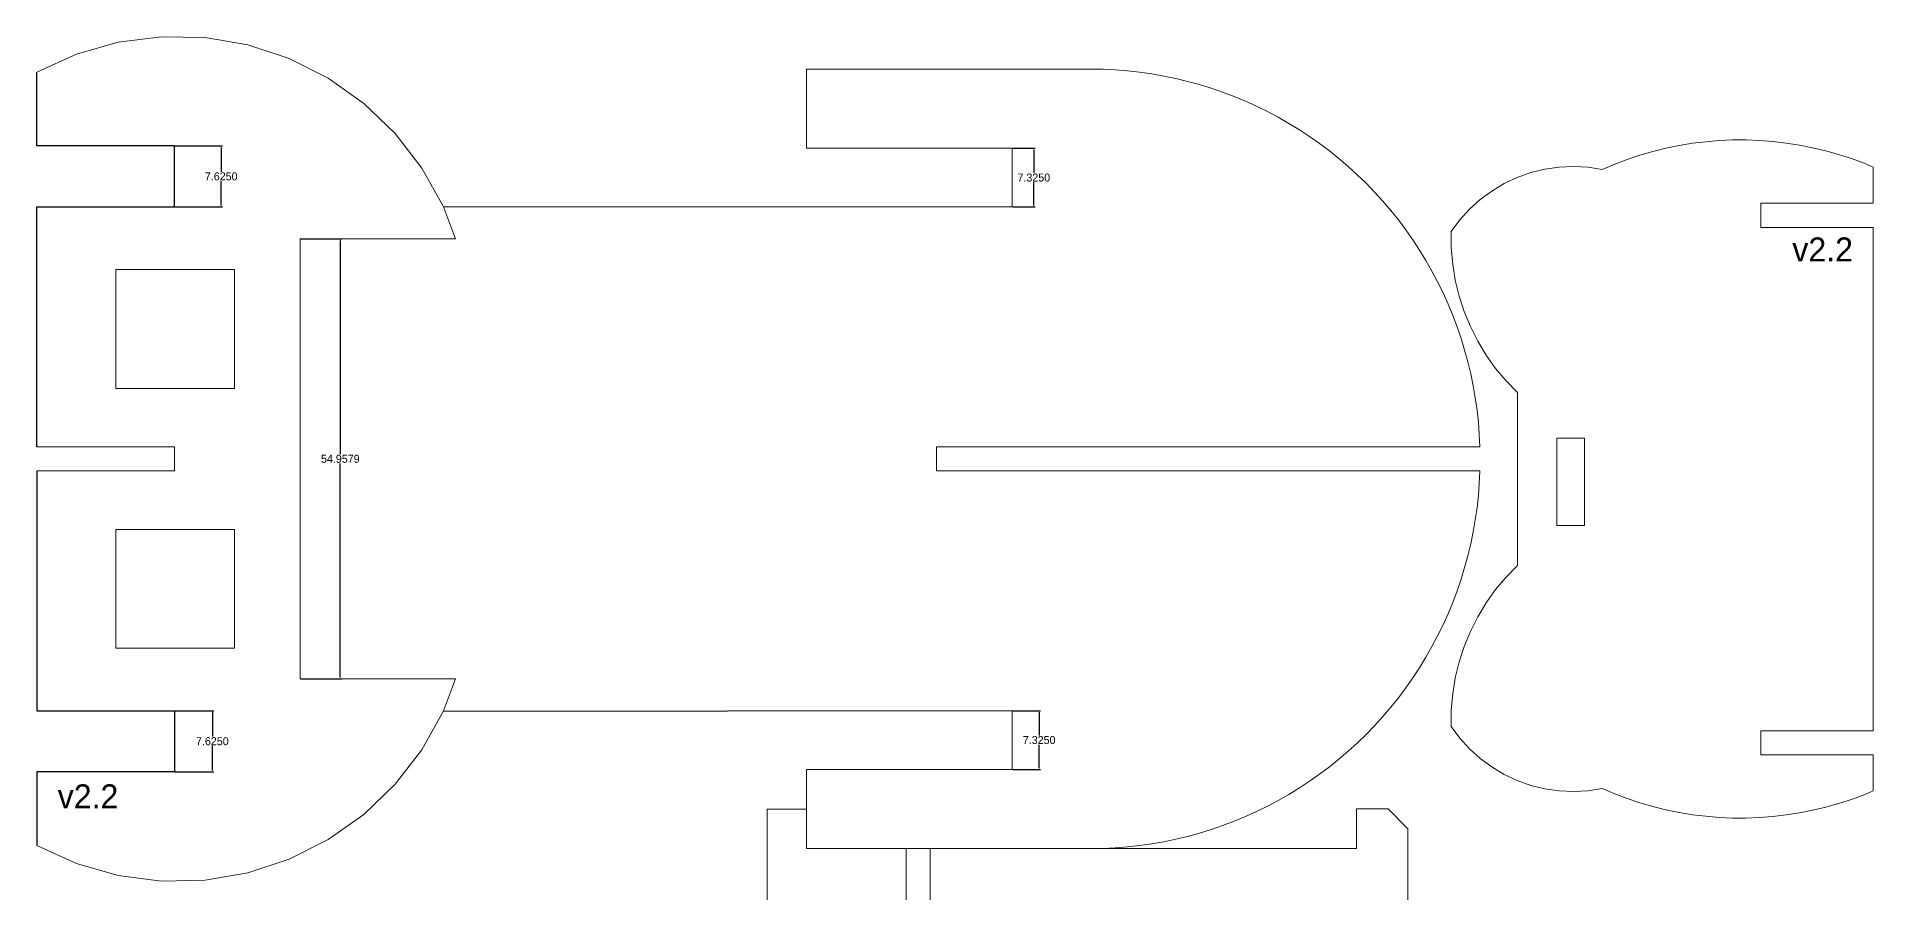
# Model space of a CAD drawing. Header units: millimetres. Extents: x -126 to 126, y -141 to 141.
# Drawn here: x -103.4 to 126.1, y 33.7 to 140.6 of the extents above; entities that cross this region are included whole.
import ezdxf

# ---------------------------------------------------------------- set-up
doc = ezdxf.new("R2010")
doc.units = ezdxf.units.MM
doc.header["$MEASUREMENT"] = 0
doc.layers.add('version', color=7, linetype='Continuous')
doc.dimstyles.get("Standard").update_dxf_attribs({"dimtxt": 1, "dimasz": 0.18, "dimexe": 0.18, "dimexo": 0.0625, "dimgap": 0.09, "dimtad": 0, "dimtih": 1, "dimtoh": 1, "dimdec": 4, "dimzin": 0, "dimdsep": 46, "dimtxsty": 'Standard', "dimcen": 0.09, "dimadec": 0, "dimazin": 0, "dimtfac": 1, "dimtdec": 4, "dimtofl": 0, "dimtmove": 0, "dimatfit": 3, "dimfxl": 1, "dimtolj": 1, "dimtzin": 0, "dimarcsym": 0})

# ---------------------------------------------------------------- blocks, each defined once
blk = doc.blocks.new('*D16')
at = {"color": 0, "lineweight": -2, "transparency": 16777216}
for p, q in [((-70.45, 115.32), (-65.32, 115.32)), ((-65.5, 115.14), (-65.5, 88.44)), ((-65.5, 60.55), (-65.5, 87.26)), ((-70.45, 60.37), (-65.32, 60.37))]:
    blk.add_line(p, q, dxfattribs=at)
at = {"color": 0, "transparency": 16777216}
for points in [[(-65.47, 115.14), (-65.53, 115.14), (-65.5, 115.32)], [(-65.47, 60.55), (-65.53, 60.55), (-65.5, 60.37)]]:
    blk.add_solid(points, dxfattribs=at)
at = {"layer": 'Defpoints', "color": 0, "transparency": 16777216}
for p in [(-70.51, 115.32), (-70.51, 60.37), (-65.5, 60.37)]:
    blk.add_point(p, dxfattribs=at)
at = {"color": 0, "transparency": 16777216, "insert": (-65.5, 87.85), "char_height": 1, "attachment_point": 5}
blk.add_mtext('\\A1;54.9579', dxfattribs=at)
blk = doc.blocks.new('*D17')
at = {"color": 0, "lineweight": -2, "transparency": 16777216}
for p, q in [((-86.17, 56.37), (-81.31, 56.37)), ((-81.49, 56.19), (-81.49, 53.15)), ((-81.49, 48.92), (-81.49, 51.97)), ((-86.17, 48.74), (-81.31, 48.74))]:
    blk.add_line(p, q, dxfattribs=at)
at = {"color": 0, "transparency": 16777216}
for points in [[(-81.52, 56.19), (-81.46, 56.19), (-81.49, 56.37)], [(-81.52, 48.92), (-81.46, 48.92), (-81.49, 48.74)]]:
    blk.add_solid(points, dxfattribs=at)
at = {"layer": 'Defpoints', "color": 0, "transparency": 16777216}
for p in [(-86.23, 56.37), (-81.49, 56.37), (-86.23, 48.74)]:
    blk.add_point(p, dxfattribs=at)
at = {"color": 0, "transparency": 16777216, "insert": (-81.49, 52.56), "char_height": 1, "attachment_point": 5}
blk.add_mtext('\\A1;7.6250', dxfattribs=at)
blk = doc.blocks.new('*D19')
at = {"color": 0, "lineweight": -2, "transparency": 16777216}
for p, q in [((-86.17, 126.95), (-80.2, 126.95)), ((-80.38, 126.77), (-80.38, 123.73)), ((-80.38, 119.5), (-80.38, 122.55)), ((-86.17, 119.32), (-80.2, 119.32))]:
    blk.add_line(p, q, dxfattribs=at)
at = {"color": 0, "transparency": 16777216}
for points in [[(-80.41, 126.77), (-80.35, 126.77), (-80.38, 126.95)], [(-80.41, 119.5), (-80.35, 119.5), (-80.38, 119.32)]]:
    blk.add_solid(points, dxfattribs=at)
at = {"layer": 'Defpoints', "color": 0, "transparency": 16777216}
for p in [(-86.23, 126.95), (-86.23, 119.32), (-80.38, 119.32)]:
    blk.add_point(p, dxfattribs=at)
at = {"color": 0, "transparency": 16777216, "insert": (-80.38, 123.14), "char_height": 1, "attachment_point": 5}
blk.add_mtext('\\A1;7.6250', dxfattribs=at)
blk = doc.blocks.new('*D20')
at = {"color": 0, "lineweight": -2, "transparency": 16777216}
for p, q in [((18.53, 56.37), (22.01, 56.37)), ((21.83, 56.19), (21.83, 53.3)), ((21.83, 49.22), (21.83, 52.12)), ((18.53, 49.04), (22.01, 49.04))]:
    blk.add_line(p, q, dxfattribs=at)
at = {"color": 0, "transparency": 16777216}
for points in [[(21.8, 56.19), (21.86, 56.19), (21.83, 56.37)], [(21.8, 49.22), (21.86, 49.22), (21.83, 49.04)]]:
    blk.add_solid(points, dxfattribs=at)
at = {"layer": 'Defpoints', "color": 0, "transparency": 16777216}
for p in [(18.47, 56.37), (18.47, 49.04), (21.83, 49.04)]:
    blk.add_point(p, dxfattribs=at)
at = {"color": 0, "transparency": 16777216, "insert": (21.83, 52.71), "char_height": 1, "attachment_point": 5}
blk.add_mtext('\\A1;7.3250', dxfattribs=at)
blk = doc.blocks.new('*D21')
at = {"color": 0, "lineweight": -2, "transparency": 16777216}
for p, q in [((18.53, 126.65), (21.34, 126.65)), ((21.16, 126.47), (21.16, 123.58)), ((21.16, 119.5), (21.16, 122.4)), ((18.53, 119.32), (21.34, 119.32))]:
    blk.add_line(p, q, dxfattribs=at)
at = {"color": 0, "transparency": 16777216}
for points in [[(21.13, 126.47), (21.19, 126.47), (21.16, 126.65)], [(21.13, 119.5), (21.19, 119.5), (21.16, 119.32)]]:
    blk.add_solid(points, dxfattribs=at)
at = {"layer": 'Defpoints', "color": 0, "transparency": 16777216}
for p in [(18.47, 126.65), (18.47, 119.32), (21.16, 119.32)]:
    blk.add_point(p, dxfattribs=at)
at = {"color": 0, "transparency": 16777216, "insert": (21.16, 122.99), "char_height": 1, "attachment_point": 5}
blk.add_mtext('\\A1;7.3250', dxfattribs=at)

msp = doc.modelspace()

# ---------------------------------------------------------------- linework, layer by layer
for p, q in [((-103.4342, 126.94855), (-103.4342, 136.1512)), ((-86.231, 126.94855), (-103.4342, 126.94855)), ((-86.231, 119.32355), (-86.231, 126.94855)), ((-103.4342, 119.32355), (-86.231, 119.32355)), ((-103.4342, 89.3305), (-103.4342, 119.32355)), ((-103.4342, 86.3609), (-103.4342, 56.36805)), ((-103.4342, 56.36805), (-86.231, 56.36805)), ((-86.231, 56.36805), (-86.231, 48.74305)), ((18.471, 56.368), (-52.6561, 56.2679)), ((-86.231, 48.74305), (-103.4342, 48.74305)), ((-103.4342, 48.74305), (-103.4342, 39.5402))]:
    msp.add_line(p, q)
at = {"lineweight": 9}
for points in [[(-93.2434, 139.8937), (-93.2434, 139.8937), (-87.8458, 140.5916), (-87.8458, 140.5916)], [(-87.8458, 140.5916), (-87.8458, 140.5916), (-82.4045, 140.4807), (-82.4045, 140.4807)], [(-82.4045, 140.4807), (-82.4045, 140.4807), (-77.0397, 139.5637), (-77.0397, 139.5637)], [(-103.4342, 136.1512), (-103.4342, 136.1512), (-98.478, 138.4026), (-98.478, 138.4026)], [(-98.478, 138.4026), (-98.478, 138.4026), (-93.2434, 139.8937), (-93.2434, 139.8937)], [(-77.0397, 139.5637), (-77.0397, 139.5637), (-71.8699, 137.8606), (-71.8699, 137.8606)], [(-71.8699, 137.8606), (-71.8699, 137.8606), (-67.0094, 135.4092), (-67.0094, 135.4092)], [(-67.0094, 135.4092), (-67.0094, 135.4092), (-62.5654, 132.2636), (-62.5654, 132.2636)], [(-7.2349, 136.5471), (-7.2349, 136.5471), (-7.2349, 126.6485), (-7.2349, 126.6485)], [(28.2809, 136.5471), (28.2809, 136.5471), (-7.2349, 136.5471), (-7.2349, 136.5471)], [(28.2809, 136.5471), (28.2809, 136.5471), (29.8089, 136.5231), (29.8089, 136.5231)], [(29.8089, 136.5231), (29.8089, 136.5231), (31.3353, 136.4511), (31.3353, 136.4511)], [(31.3353, 136.4511), (31.3353, 136.4511), (32.8587, 136.331), (32.8587, 136.331)], [(32.8587, 136.331), (32.8587, 136.331), (34.3776, 136.1631), (34.3776, 136.1631)], [(34.3776, 136.1631), (34.3776, 136.1631), (35.8905, 135.9476), (35.8905, 135.9476)], [(35.8905, 135.9476), (35.8905, 135.9476), (37.3959, 135.6845), (37.3959, 135.6845)], [(37.3959, 135.6845), (37.3959, 135.6845), (38.8922, 135.3743), (38.8922, 135.3743)], [(38.8922, 135.3743), (38.8922, 135.3743), (40.3781, 135.0171), (40.3781, 135.0171)], [(40.3781, 135.0171), (40.3781, 135.0171), (41.8521, 134.6134), (41.8521, 134.6134)], [(41.8521, 134.6134), (41.8521, 134.6134), (43.3126, 134.1636), (43.3126, 134.1636)], [(43.3126, 134.1636), (43.3126, 134.1636), (44.7584, 133.668), (44.7584, 133.668)], [(44.7584, 133.668), (44.7584, 133.668), (46.1878, 133.1272), (46.1878, 133.1272)], [(46.1878, 133.1272), (46.1878, 133.1272), (47.5996, 132.5417), (47.5996, 132.5417)], [(-62.5654, 132.2636), (-62.5654, 132.2636), (-58.6362, 128.4933), (-58.6362, 128.4933)], [(47.5996, 132.5417), (47.5996, 132.5417), (48.9923, 131.9122), (48.9923, 131.9122)], [(48.9923, 131.9122), (48.9923, 131.9122), (50.3646, 131.239), (50.3646, 131.239)], [(50.3646, 131.239), (50.3646, 131.239), (51.7151, 130.5232), (51.7151, 130.5232)], [(51.7151, 130.5232), (51.7151, 130.5232), (53.0425, 129.7651), (53.0425, 129.7651)], [(53.0425, 129.7651), (53.0425, 129.7651), (54.3455, 128.9658), (54.3455, 128.9658)], [(54.3455, 128.9658), (54.3455, 128.9658), (55.6226, 128.1257), (55.6226, 128.1257)], [(-58.6362, 128.4933), (-58.6362, 128.4933), (-55.3086, 124.1816), (-55.3086, 124.1816)], [(18.471, 126.6485), (18.471, 126.6485), (-7.2349, 126.6485), (-7.2349, 126.6485)], [(18.471, 119.3235), (18.471, 119.3235), (18.471, 126.6485), (18.471, 126.6485)], [(55.6226, 128.1257), (55.6226, 128.1257), (56.8728, 127.246), (56.8728, 127.246)], [(56.8728, 127.246), (56.8728, 127.246), (58.0949, 126.3274), (58.0949, 126.3274)], [(58.0949, 126.3274), (58.0949, 126.3274), (59.2875, 125.3709), (59.2875, 125.3709)], [(96.9085, 125.7982), (96.9085, 125.7982), (98.522, 126.2646), (98.522, 126.2646)], [(98.522, 126.2646), (98.522, 126.2646), (100.1526, 126.6665), (100.1526, 126.6665)], [(100.1526, 126.6665), (100.1526, 126.6665), (101.7979, 127.0034), (101.7979, 127.0034)], [(101.7979, 127.0034), (101.7979, 127.0034), (103.4553, 127.2746), (103.4553, 127.2746)], [(103.4553, 127.2746), (103.4553, 127.2746), (105.1221, 127.4798), (105.1221, 127.4798)], [(105.1221, 127.4798), (105.1221, 127.4798), (106.7956, 127.6187), (106.7956, 127.6187)], [(106.7956, 127.6187), (106.7956, 127.6187), (108.4734, 127.691), (108.4734, 127.691)], [(108.4734, 127.691), (108.4734, 127.691), (110.1527, 127.6965), (110.1527, 127.6965)], [(110.1527, 127.6965), (110.1527, 127.6965), (111.831, 127.6353), (111.831, 127.6353)], [(111.831, 127.6353), (111.831, 127.6353), (113.5054, 127.5076), (113.5054, 127.5076)], [(113.5054, 127.5076), (113.5054, 127.5076), (115.1735, 127.3134), (115.1735, 127.3134)], [(115.1735, 127.3134), (115.1735, 127.3134), (116.8326, 127.0531), (116.8326, 127.0531)], [(116.8326, 127.0531), (116.8326, 127.0531), (118.48, 126.7272), (118.48, 126.7272)], [(118.48, 126.7272), (118.48, 126.7272), (120.1133, 126.336), (120.1133, 126.336)], [(120.1133, 126.336), (120.1133, 126.336), (121.7298, 125.8804), (121.7298, 125.8804)], [(-52.6561, 119.4237), (-52.6561, 119.4237), (-55.3086, 124.1816), (-55.3086, 124.1816)], [(59.2875, 125.3709), (59.2875, 125.3709), (60.4494, 124.3773), (60.4494, 124.3773)], [(60.4494, 124.3773), (60.4494, 124.3773), (61.5797, 123.3476), (61.5797, 123.3476)], [(83.2752, 123.6097), (83.2752, 123.6097), (85.026, 124.0433), (85.026, 124.0433)], [(85.026, 124.0433), (85.026, 124.0433), (86.8109, 124.3027), (86.8109, 124.3027)], [(86.8109, 124.3027), (86.8109, 124.3027), (88.6126, 124.3855), (88.6126, 124.3855)], [(88.6126, 124.3855), (88.6126, 124.3855), (90.4137, 124.2911), (90.4137, 124.2911)], [(90.4137, 124.2911), (90.4137, 124.2911), (92.1968, 124.0201), (92.1968, 124.0201)], [(92.1968, 124.0201), (92.1968, 124.0201), (93.7435, 124.675), (93.7435, 124.675)], [(93.7435, 124.675), (93.7435, 124.675), (95.3149, 125.268), (95.3149, 125.268)], [(95.3149, 125.268), (95.3149, 125.268), (96.9085, 125.7982), (96.9085, 125.7982)], [(121.7298, 125.8804), (121.7298, 125.8804), (123.3269, 125.3608), (123.3269, 125.3608)], [(123.3269, 125.3608), (123.3269, 125.3608), (124.9022, 124.7782), (124.9022, 124.7782)], [(124.9022, 124.7782), (124.9022, 124.7782), (126.0577, 124.2979), (126.0577, 124.2979)], [(126.0577, 122.8538), (126.0577, 122.8538), (126.0577, 124.2979), (126.0577, 124.2979)], [(126.0577, 119.7781), (126.0577, 119.7781), (126.0577, 124.2979), (126.0577, 124.2979)], [(61.5797, 123.3476), (61.5797, 123.3476), (62.677, 122.2829), (62.677, 122.2829)], [(62.677, 122.2829), (62.677, 122.2829), (63.7405, 121.1842), (63.7405, 121.1842)], [(78.3933, 121.3145), (78.3933, 121.3145), (79.9427, 122.2387), (79.9427, 122.2387)], [(79.9427, 122.2387), (79.9427, 122.2387), (81.5752, 123.0062), (81.5752, 123.0062)], [(81.5752, 123.0062), (81.5752, 123.0062), (83.2752, 123.6097), (83.2752, 123.6097)], [(-52.6561, 119.4237), (-52.6561, 119.4237), (-52.6183, 119.3235), (-52.6183, 119.3235)], [(63.7405, 121.1842), (63.7405, 121.1842), (64.7689, 120.0525), (64.7689, 120.0525)], [(64.7689, 120.0525), (64.7689, 120.0525), (65.7614, 118.8892), (65.7614, 118.8892)], [(75.6025, 119.0333), (75.6025, 119.0333), (76.9419, 120.2426), (76.9419, 120.2426)], [(76.9419, 120.2426), (76.9419, 120.2426), (78.3933, 121.3145), (78.3933, 121.3145)], [(112.0183, 119.7781), (112.0183, 119.7781), (126.0577, 119.7781), (126.0577, 119.7781)], [(112.0183, 116.759), (112.0183, 116.759), (112.0183, 119.7781), (112.0183, 119.7781)], [(126.0577, 121.2221), (126.0577, 121.2221), (126.0577, 119.7781), (126.0577, 119.7781)], [(-52.6183, 119.3235), (-52.6183, 119.3235), (-51.11234, 115.32181), (-51.11234, 115.32181)], [(-52.6183, 119.3235), (-52.6183, 119.3235), (18.471, 119.3235), (18.471, 119.3235)], [(65.7614, 118.8892), (65.7614, 118.8892), (66.7168, 117.6952), (66.7168, 117.6952)], [(66.7168, 117.6952), (66.7168, 117.6952), (67.6343, 116.4717), (67.6343, 116.4717)], [(73.3104, 116.2502), (73.3104, 116.2502), (74.3881, 117.6981), (74.3881, 117.6981)], [(74.3881, 117.6981), (74.3881, 117.6981), (75.6025, 119.0333), (75.6025, 119.0333)], [(-70.5109, 60.3668), (-70.5109, 60.3668), (-70.51157, 115.3247), (-70.51157, 115.3247)], [(-70.51157, 115.3247), (-70.51157, 115.3247), (-51.11234, 115.32181), (-51.11234, 115.32181)], [(67.6343, 116.4717), (67.6343, 116.4717), (68.513, 115.22), (68.513, 115.22)], [(68.513, 115.22), (68.513, 115.22), (69.3519, 113.9413), (69.3519, 113.9413)], [(73.3104, 116.2502), (73.3104, 116.2502), (73.3296, 114.2133), (73.3296, 114.2133)], [(126.0577, 116.759), (126.0577, 116.759), (112.0183, 116.759), (112.0183, 116.759)], [(126.0577, 116.759), (126.0577, 116.759), (126.0577, 53.853), (126.0577, 53.853)], [(126.0577, 115.3149), (126.0577, 115.3149), (126.0577, 116.759), (126.0577, 116.759)], [(69.3519, 113.9413), (69.3519, 113.9413), (70.1504, 112.6368), (70.1504, 112.6368)], [(70.1504, 112.6368), (70.1504, 112.6368), (70.9075, 111.3078), (70.9075, 111.3078)], [(73.3296, 114.2133), (73.3296, 114.2133), (73.5037, 112.1839), (73.5037, 112.1839)], [(-78.7169, 111.5035), (-78.7169, 111.5035), (-93.5473, 111.5035), (-93.5473, 111.5035)], [(-93.5473, 96.6556), (-93.5473, 96.6556), (-93.5473, 111.5035), (-93.5473, 111.5035)], [(-78.7169, 96.6556), (-78.7169, 96.6556), (-78.7169, 111.5035), (-78.7169, 111.5035)], [(70.9075, 111.3078), (70.9075, 111.3078), (71.6226, 109.9557), (71.6226, 109.9557)], [(73.5037, 112.1839), (73.5037, 112.1839), (73.8317, 110.1736), (73.8317, 110.1736)], [(73.8317, 110.1736), (73.8317, 110.1736), (74.3118, 108.1941), (74.3118, 108.1941)], [(71.6226, 109.9557), (71.6226, 109.9557), (72.2948, 108.5818), (72.2948, 108.5818)], [(72.2948, 108.5818), (72.2948, 108.5818), (72.9237, 107.1874), (72.9237, 107.1874)], [(74.3118, 108.1941), (74.3118, 108.1941), (74.9411, 106.257), (74.9411, 106.257)], [(72.9237, 107.1874), (72.9237, 107.1874), (73.5084, 105.7739), (73.5084, 105.7739)], [(73.5084, 105.7739), (73.5084, 105.7739), (74.0486, 104.3428), (74.0486, 104.3428)], [(74.9411, 106.257), (74.9411, 106.257), (75.7159, 104.3735), (75.7159, 104.3735)], [(74.0486, 104.3428), (74.0486, 104.3428), (74.5436, 102.8953), (74.5436, 102.8953)], [(75.7159, 104.3735), (75.7159, 104.3735), (76.6317, 102.5547), (76.6317, 102.5547)], [(74.5436, 102.8953), (74.5436, 102.8953), (74.993, 101.433), (74.993, 101.433)], [(74.993, 101.433), (74.993, 101.433), (75.3962, 99.9573), (75.3962, 99.9573)], [(76.6317, 102.5547), (76.6317, 102.5547), (77.6833, 100.8109), (77.6833, 100.8109)], [(75.3962, 99.9573), (75.3962, 99.9573), (75.7529, 98.4696), (75.7529, 98.4696)], [(77.6833, 100.8109), (77.6833, 100.8109), (78.8646, 99.1525), (78.8646, 99.1525)], [(78.8646, 99.1525), (78.8646, 99.1525), (80.1686, 97.5889), (80.1686, 97.5889)], [(-93.5473, 96.6556), (-93.5473, 96.6556), (-78.7169, 96.6556), (-78.7169, 96.6556)], [(75.7529, 98.4696), (75.7529, 98.4696), (76.0628, 96.9715), (76.0628, 96.9715)], [(76.0628, 96.9715), (76.0628, 96.9715), (76.3256, 95.4643), (76.3256, 95.4643)], [(80.1686, 97.5889), (80.1686, 97.5889), (81.5878, 96.1293), (81.5878, 96.1293)], [(76.3256, 95.4643), (76.3256, 95.4643), (76.5408, 93.9497), (76.5408, 93.9497)], [(81.5878, 74.5322), (81.5878, 74.5322), (81.5878, 96.1293), (81.5878, 96.1293)], [(76.5408, 93.9497), (76.5408, 93.9497), (76.7085, 92.429), (76.7085, 92.429)], [(76.7085, 92.429), (76.7085, 92.429), (76.8284, 90.9037), (76.8284, 90.9037)], [(76.8284, 90.9037), (76.8284, 90.9037), (76.9004, 89.3755), (76.9004, 89.3755)], [(86.5313, 90.4126), (86.5313, 90.4126), (89.9917, 90.4126), (89.9917, 90.4126)], [(86.5313, 90.4126), (86.5313, 90.4126), (86.5313, 79.5241), (86.5313, 79.5241)], [(89.9917, 79.5241), (89.9917, 79.5241), (89.9917, 90.4126), (89.9917, 90.4126)], [(-103.4342, 89.3305), (-103.4342, 89.3305), (-86.231, 89.3305), (-86.231, 89.3305)], [(-86.231, 86.3609), (-86.231, 86.3609), (-86.231, 89.3305), (-86.231, 89.3305)], [(9.02, 89.3305), (9.02, 89.3305), (9.02, 86.3609), (9.02, 86.3609)], [(76.9011, 89.3305), (76.9011, 89.3305), (9.02, 89.3305), (9.02, 89.3305)], [(76.9004, 89.3755), (76.9004, 89.3755), (76.9011, 89.3305), (76.9011, 89.3305)], [(-103.4342, 86.3609), (-103.4342, 86.3609), (-86.231, 86.3609), (-86.231, 86.3609)], [(9.02, 86.3609), (9.02, 86.3609), (76.9011, 86.3609), (76.9011, 86.3609)], [(76.9004, 86.316), (76.9004, 86.316), (76.8284, 84.7878), (76.8284, 84.7878)], [(76.9011, 86.3609), (76.9011, 86.3609), (76.9004, 86.316), (76.9004, 86.316)], [(76.7085, 83.2626), (76.7085, 83.2626), (76.5408, 81.7419), (76.5408, 81.7419)], [(76.8284, 84.7878), (76.8284, 84.7878), (76.7085, 83.2626), (76.7085, 83.2626)], [(76.5408, 81.7419), (76.5408, 81.7419), (76.3256, 80.2272), (76.3256, 80.2272)], [(-93.5473, 79.036), (-93.5473, 79.036), (-93.5473, 64.1879), (-93.5473, 64.1879)], [(-93.5473, 79.036), (-93.5473, 79.036), (-78.7169, 79.036), (-78.7169, 79.036)], [(-78.7169, 79.036), (-78.7169, 79.036), (-78.7169, 64.1879), (-78.7169, 64.1879)], [(76.0628, 78.72), (76.0628, 78.72), (75.7529, 77.2219), (75.7529, 77.2219)], [(76.3256, 80.2272), (76.3256, 80.2272), (76.0628, 78.72), (76.0628, 78.72)], [(86.5313, 79.5241), (86.5313, 79.5241), (89.9917, 79.5241), (89.9917, 79.5241)], [(75.3962, 75.7342), (75.3962, 75.7342), (74.993, 74.2585), (74.993, 74.2585)], [(75.7529, 77.2219), (75.7529, 77.2219), (75.3962, 75.7342), (75.3962, 75.7342)], [(74.993, 74.2585), (74.993, 74.2585), (74.5436, 72.7962), (74.5436, 72.7962)], [(80.1686, 73.0726), (80.1686, 73.0726), (81.5878, 74.5322), (81.5878, 74.5322)], [(74.0486, 71.3487), (74.0486, 71.3487), (73.5084, 69.9175), (73.5084, 69.9175)], [(74.5436, 72.7962), (74.5436, 72.7962), (74.0486, 71.3487), (74.0486, 71.3487)], [(77.6833, 69.8505), (77.6833, 69.8505), (78.8646, 71.5091), (78.8646, 71.5091)], [(78.8646, 71.5091), (78.8646, 71.5091), (80.1686, 73.0726), (80.1686, 73.0726)], [(73.5084, 69.9175), (73.5084, 69.9175), (72.9237, 68.5041), (72.9237, 68.5041)], [(76.6317, 68.1068), (76.6317, 68.1068), (77.6833, 69.8505), (77.6833, 69.8505)], [(72.2948, 67.1097), (72.2948, 67.1097), (71.6226, 65.7358), (71.6226, 65.7358)], [(72.9237, 68.5041), (72.9237, 68.5041), (72.2948, 67.1097), (72.2948, 67.1097)], [(75.7159, 66.2879), (75.7159, 66.2879), (76.6317, 68.1068), (76.6317, 68.1068)], [(70.9075, 64.3837), (70.9075, 64.3837), (70.1504, 63.0547), (70.1504, 63.0547)], [(71.6226, 65.7358), (71.6226, 65.7358), (70.9075, 64.3837), (70.9075, 64.3837)], [(74.3118, 62.4673), (74.3118, 62.4673), (74.9411, 64.4045), (74.9411, 64.4045)], [(74.9411, 64.4045), (74.9411, 64.4045), (75.7159, 66.2879), (75.7159, 66.2879)], [(-78.7169, 64.1879), (-78.7169, 64.1879), (-93.5473, 64.1879), (-93.5473, 64.1879)], [(70.1504, 63.0547), (70.1504, 63.0547), (69.3519, 61.7502), (69.3519, 61.7502)], [(73.8317, 60.488), (73.8317, 60.488), (74.3118, 62.4673), (74.3118, 62.4673)], [(-70.5109, 60.3668), (-70.5109, 60.3668), (-51.11343, 60.3668), (-51.11343, 60.3668)], [(-52.6183, 56.368), (-52.6183, 56.368), (-51.11343, 60.3668), (-51.11343, 60.3668)], [(68.513, 60.4715), (68.513, 60.4715), (67.6343, 59.2198), (67.6343, 59.2198)], [(69.3519, 61.7502), (69.3519, 61.7502), (68.513, 60.4715), (68.513, 60.4715)], [(73.5037, 58.4777), (73.5037, 58.4777), (73.8317, 60.488), (73.8317, 60.488)], [(66.7168, 57.9963), (66.7168, 57.9963), (65.7614, 56.8023), (65.7614, 56.8023)], [(67.6343, 59.2198), (67.6343, 59.2198), (66.7168, 57.9963), (66.7168, 57.9963)], [(73.3296, 56.4482), (73.3296, 56.4482), (73.5037, 58.4777), (73.5037, 58.4777)], [(-55.3086, 51.51), (-55.3086, 51.51), (-52.6561, 56.2679), (-52.6561, 56.2679)], [(-52.6561, 56.2679), (-52.6561, 56.2679), (-52.6183, 56.368), (-52.6183, 56.368)], [(18.471, 56.368), (18.471, 56.368), (18.471, 49.043), (18.471, 49.043)], [(64.7689, 55.6389), (64.7689, 55.6389), (63.7405, 54.5074), (63.7405, 54.5074)], [(65.7614, 56.8023), (65.7614, 56.8023), (64.7689, 55.6389), (64.7689, 55.6389)], [(73.3104, 54.4113), (73.3104, 54.4113), (73.3296, 56.4482), (73.3296, 56.4482)], [(126.0577, 55.297), (126.0577, 55.297), (126.0577, 53.853), (126.0577, 53.853)], [(62.677, 53.4086), (62.677, 53.4086), (61.5797, 52.3439), (61.5797, 52.3439)], [(63.7405, 54.5074), (63.7405, 54.5074), (62.677, 53.4086), (62.677, 53.4086)], [(73.3104, 54.4113), (73.3104, 54.4113), (74.3881, 52.9633), (74.3881, 52.9633)], [(74.3881, 52.9633), (74.3881, 52.9633), (75.6025, 51.6283), (75.6025, 51.6283)], [(112.0183, 50.8834), (112.0183, 50.8834), (112.0183, 53.853), (112.0183, 53.853)], [(112.0183, 53.853), (112.0183, 53.853), (126.0577, 53.853), (126.0577, 53.853)], [(-58.6362, 47.1982), (-58.6362, 47.1982), (-55.3086, 51.51), (-55.3086, 51.51)], [(60.4494, 51.3143), (60.4494, 51.3143), (59.2875, 50.3207), (59.2875, 50.3207)], [(61.5797, 52.3439), (61.5797, 52.3439), (60.4494, 51.3143), (60.4494, 51.3143)], [(75.6025, 51.6283), (75.6025, 51.6283), (76.9419, 50.4189), (76.9419, 50.4189)], [(126.0577, 50.8834), (126.0577, 50.8834), (112.0183, 50.8834), (112.0183, 50.8834)], [(126.0577, 46.3636), (126.0577, 46.3636), (126.0577, 50.8834), (126.0577, 50.8834)], [(126.0577, 49.4394), (126.0577, 49.4394), (126.0577, 50.8834), (126.0577, 50.8834)], [(-7.2362, 44.0936), (-7.2362, 44.0936), (-7.2349, 49.043), (-7.2349, 49.043)], [(18.471, 49.043), (18.471, 49.043), (-7.2349, 49.043), (-7.2349, 49.043)], [(56.8728, 48.4455), (56.8728, 48.4455), (55.6226, 47.5658), (55.6226, 47.5658)], [(58.0949, 49.364), (58.0949, 49.364), (56.8728, 48.4455), (56.8728, 48.4455)], [(58.0949, 49.364), (58.0949, 49.364), (59.2875, 50.3207), (59.2875, 50.3207)], [(76.9419, 50.4189), (76.9419, 50.4189), (78.3933, 49.3469), (78.3933, 49.3469)], [(78.3933, 49.3469), (78.3933, 49.3469), (79.9427, 48.4227), (79.9427, 48.4227)], [(79.9427, 48.4227), (79.9427, 48.4227), (81.5752, 47.6552), (81.5752, 47.6552)], [(-62.5654, 43.4279), (-62.5654, 43.4279), (-58.6362, 47.1982), (-58.6362, 47.1982)], [(53.0425, 45.9264), (53.0425, 45.9264), (51.7151, 45.1684), (51.7151, 45.1684)], [(54.3455, 46.7258), (54.3455, 46.7258), (53.0425, 45.9264), (53.0425, 45.9264)], [(55.6226, 47.5658), (55.6226, 47.5658), (54.3455, 46.7258), (54.3455, 46.7258)], [(81.5752, 47.6552), (81.5752, 47.6552), (83.2752, 47.0518), (83.2752, 47.0518)], [(83.2752, 47.0518), (83.2752, 47.0518), (85.026, 46.6182), (85.026, 46.6182)], [(85.026, 46.6182), (85.026, 46.6182), (86.8109, 46.3587), (86.8109, 46.3587)], [(86.8109, 46.3587), (86.8109, 46.3587), (88.6126, 46.2759), (88.6126, 46.2759)], [(88.6126, 46.2759), (88.6126, 46.2759), (90.4137, 46.3705), (90.4137, 46.3705)], [(90.4137, 46.3705), (90.4137, 46.3705), (92.1968, 46.6414), (92.1968, 46.6414)], [(92.1968, 46.6414), (92.1968, 46.6414), (93.7435, 45.9864), (93.7435, 45.9864)], [(93.7435, 45.9864), (93.7435, 45.9864), (95.3149, 45.3935), (95.3149, 45.3935)], [(124.9022, 45.8833), (124.9022, 45.8833), (126.0577, 46.3636), (126.0577, 46.3636)], [(126.0577, 47.8076), (126.0577, 47.8076), (126.0577, 46.3636), (126.0577, 46.3636)], [(-7.2362, 44.0936), (-7.2362, 44.0936), (-12.1796, 44.0924), (-12.1796, 44.0924)], [(-12.1796, 44.0924), (-12.1796, 44.0924), (-12.1737, 21.614), (-12.1737, 21.614)], [(-7.2362, 44.0936), (-7.2362, 44.0936), (-7.2349, 39.1443), (-7.2349, 39.1443)], [(48.9923, 43.7794), (48.9923, 43.7794), (47.5996, 43.1498), (47.5996, 43.1498)], [(50.3646, 44.4525), (50.3646, 44.4525), (48.9923, 43.7794), (48.9923, 43.7794)], [(51.7151, 45.1684), (51.7151, 45.1684), (50.3646, 44.4525), (50.3646, 44.4525)], [(61.4776, 44.1118), (61.4776, 44.1118), (65.4324, 44.1129), (65.4324, 44.1129)], [(61.4789, 39.1625), (61.4789, 39.1625), (61.4776, 44.1118), (61.4776, 44.1118)], [(65.4324, 44.1129), (65.4324, 44.1129), (67.9048, 41.6389), (67.9048, 41.6389)], [(95.3149, 45.3935), (95.3149, 45.3935), (96.9085, 44.8634), (96.9085, 44.8634)], [(96.9085, 44.8634), (96.9085, 44.8634), (98.522, 44.397), (98.522, 44.397)], [(98.522, 44.397), (98.522, 44.397), (100.1526, 43.995), (100.1526, 43.995)], [(100.1526, 43.995), (100.1526, 43.995), (101.7979, 43.6581), (101.7979, 43.6581)], [(101.7979, 43.6581), (101.7979, 43.6581), (103.4553, 43.3868), (103.4553, 43.3868)], [(115.1735, 43.3481), (115.1735, 43.3481), (116.8326, 43.6083), (116.8326, 43.6083)], [(116.8326, 43.6083), (116.8326, 43.6083), (118.48, 43.9343), (118.48, 43.9343)], [(118.48, 43.9343), (118.48, 43.9343), (120.1133, 44.3254), (120.1133, 44.3254)], [(120.1133, 44.3254), (120.1133, 44.3254), (121.7298, 44.7811), (121.7298, 44.7811)], [(121.7298, 44.7811), (121.7298, 44.7811), (123.3269, 45.3007), (123.3269, 45.3007)], [(123.3269, 45.3007), (123.3269, 45.3007), (124.9022, 45.8833), (124.9022, 45.8833)], [(-67.0094, 40.2823), (-67.0094, 40.2823), (-62.5654, 43.4279), (-62.5654, 43.4279)], [(43.3126, 41.528), (43.3126, 41.528), (41.8521, 41.0781), (41.8521, 41.0781)], [(44.7584, 42.0235), (44.7584, 42.0235), (43.3126, 41.528), (43.3126, 41.528)], [(46.1878, 42.5643), (46.1878, 42.5643), (44.7584, 42.0235), (44.7584, 42.0235)], [(47.5996, 43.1498), (47.5996, 43.1498), (46.1878, 42.5643), (46.1878, 42.5643)], [(67.9048, 41.6389), (67.9048, 41.6389), (67.9097, 23.0294), (67.9097, 23.0294)], [(103.4553, 43.3868), (103.4553, 43.3868), (105.1221, 43.1816), (105.1221, 43.1816)], [(105.1221, 43.1816), (105.1221, 43.1816), (106.7956, 43.0428), (106.7956, 43.0428)], [(106.7956, 43.0428), (106.7956, 43.0428), (108.4734, 42.9705), (108.4734, 42.9705)], [(108.4734, 42.9705), (108.4734, 42.9705), (110.1527, 42.9649), (110.1527, 42.9649)], [(110.1527, 42.9649), (110.1527, 42.9649), (111.831, 43.0261), (111.831, 43.0261)], [(111.831, 43.0261), (111.831, 43.0261), (113.5054, 43.1539), (113.5054, 43.1539)], [(113.5054, 43.1539), (113.5054, 43.1539), (115.1735, 43.3481), (115.1735, 43.3481)], [(-103.4342, 39.5402), (-103.4342, 39.5402), (-98.478, 37.2888), (-98.478, 37.2888)], [(-71.8699, 37.831), (-71.8699, 37.831), (-67.0094, 40.2823), (-67.0094, 40.2823)], [(5.2226, 39.1476), (5.2226, 39.1476), (-7.2349, 39.1443), (-7.2349, 39.1443)], [(6.665, 39.148), (6.665, 39.148), (5.2226, 39.1476), (5.2226, 39.1476)], [(5.2226, 39.1476), (5.2226, 39.1476), (5.2269, 23.0128), (5.2269, 23.0128)], [(6.665, 39.148), (6.665, 39.148), (6.7464, 39.1487), (6.7464, 39.1487)], [(6.7464, 39.1487), (6.7464, 39.1487), (8.1887, 39.1484), (8.1887, 39.1484)], [(8.1929, 23.0136), (8.1929, 23.0136), (8.1887, 39.1484), (8.1887, 39.1484)], [(8.1887, 39.1484), (8.1887, 39.1484), (28.2809, 39.1443), (28.2809, 39.1443)], [(29.8089, 39.1684), (29.8089, 39.1684), (28.2809, 39.1443), (28.2809, 39.1443)], [(31.3353, 39.2405), (31.3353, 39.2405), (29.8089, 39.1684), (29.8089, 39.1684)], [(61.4789, 39.1625), (61.4789, 39.1625), (29.8089, 39.1684), (29.8089, 39.1684)], [(32.8587, 39.3605), (32.8587, 39.3605), (31.3353, 39.2405), (31.3353, 39.2405)], [(34.3776, 39.5283), (34.3776, 39.5283), (32.8587, 39.3605), (32.8587, 39.3605)], [(35.8905, 39.7439), (35.8905, 39.7439), (34.3776, 39.5283), (34.3776, 39.5283)], [(37.3959, 40.007), (37.3959, 40.007), (35.8905, 39.7439), (35.8905, 39.7439)], [(38.8922, 40.3173), (38.8922, 40.3173), (37.3959, 40.007), (37.3959, 40.007)], [(40.3781, 40.6743), (40.3781, 40.6743), (38.8922, 40.3173), (38.8922, 40.3173)], [(41.8521, 41.0781), (41.8521, 41.0781), (40.3781, 40.6743), (40.3781, 40.6743)], [(-98.478, 37.2888), (-98.478, 37.2888), (-93.2434, 35.7978), (-93.2434, 35.7978)], [(-77.0397, 36.1279), (-77.0397, 36.1279), (-71.8699, 37.831), (-71.8699, 37.831)], [(-93.2434, 35.7978), (-93.2434, 35.7978), (-87.8458, 35.1), (-87.8458, 35.1)], [(-87.8458, 35.1), (-87.8458, 35.1), (-82.4045, 35.2108), (-82.4045, 35.2108)], [(-82.4045, 35.2108), (-82.4045, 35.2108), (-77.0397, 36.1279), (-77.0397, 36.1279)]]:
    msp.add_open_spline(points, degree=3, dxfattribs=at)

# ---------------------------------------------------------------- texts
at = {"layer": 'version', "char_height": 3, "attachment_point": 1}
for insert in [(115.9431, 115.51063), (-100.8151, 47.17778)]:
    msp.add_mtext_dynamic_manual_height_columns('v2.2', width=4.0008983, gutter_width=1, heights=[0], dxfattribs=dict(at, insert=insert))

# ---------------------------------------------------------------- dimensions: what is measured, and where the dimension line sits
for base, p1, p2, picture, middle in [((-80.38085, 119.32355), (-86.231, 126.94855), (-86.231, 119.32355), '*D19', (-80.38085, 123.13605)), ((21.15613, 119.3235), (18.471, 126.6485), (18.471, 119.3235), '*D21', (21.15613, 122.986)), ((-81.49429, 56.36805), (-86.231, 48.74305), (-86.231, 56.36805), '*D17', (-81.49429, 52.55555)), ((21.8259, 49.043), (18.471, 56.368), (18.471, 49.043), '*D20', (21.8259, 52.7055))]:
    dim = msp.add_linear_dim(base=base, p1=p1, p2=p2, angle=90, dimstyle='Standard')
    dim.commit()
    dim.dimension.update_dxf_attribs({"geometry": picture, "text_midpoint": middle})
dim = msp.add_aligned_dim(p1=(-70.51157, 115.3247), p2=(-70.5109, 60.3668), distance=5.00955, dimstyle='Standard')
dim.commit()
dim.dimension.update_dxf_attribs({"geometry": '*D16', "text_midpoint": (-65.50168, 87.84581)})

doc.saveas('drawing.dxf')
